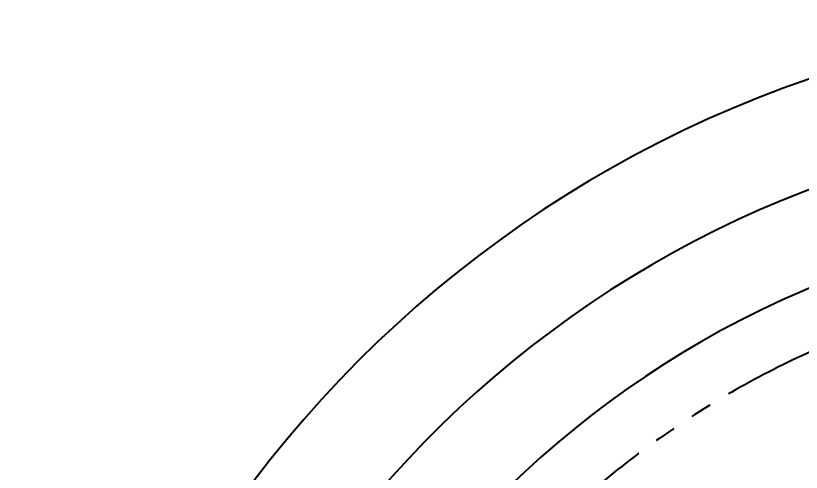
# Model space of a CAD drawing. Extents: x -15505 to -9955, y 1127 to 4348.
# Drawn here: x -15505 to -14579, y 3566 to 4105 of the extents above; entities that cross this region are included whole.
import ezdxf

# ---------------------------------------------------------------- set-up
doc = ezdxf.new("R2010")
doc.units = 0
doc.header["$LTSCALE"] = 4
doc.header["$MEASUREMENT"] = 0
doc.linetypes.add('PHANTOM2', pattern=[31.75, 15.875, -3.175, 3.175, -3.175, 3.175, -3.175])
doc.layers.get('0').update_dxf_attribs({"linetype": 'CONTINUOUS'})
doc.layers.get('DEFPOINTS').update_dxf_attribs({"linetype": 'CONTINUOUS'})
doc.layers.add('02', color=5, linetype='CONTINUOUS')
doc.layers.add('10', color=1, linetype='CONTINUOUS')
doc.styles.add('BIGFONT', font='ROMANS.SHX', dxfattribs={"bigfont": 'bigfont'})
doc.dimstyles.new('L-IN', dxfattribs={"dimscale": 10, "dimtxt": 3.2, "dimasz": 2.5, "dimexe": 1, "dimexo": 1, "dimgap": 1, "dimtad": 1, "dimdec": 0, "dimtxsty": 'BIGFONT', "dimblk": 'YA-IN', "dimblk1": 'OPEN', "dimblk2": 'OPEN', "dimsah": 1, "dimcen": 0, "dimclrd": 256, "dimclre": 256, "dimclrt": 256, "dimazin": 3, "dimtp": 0.1, "dimtm": 0.2, "dimtfac": 0.625, "dimtdec": 0, "dimtmove": 0, "dimatfit": 3, "dimtolj": 1})

# ---------------------------------------------------------------- blocks, each defined once
blk = doc.blocks.new('_OPEN')
at = {"color": 0, "linetype": 'BYBLOCK'}
for p, q in [((-1, 0.167), (0, 0)), ((0, 0), (-1, -0.167)), ((0, 0), (-1, 0))]:
    blk.add_line(p, q, dxfattribs=at)
blk = doc.blocks.new('*D31')
at = {"linetype": 'BYBLOCK'}
for p, q in [((-14310.1, 3798.13), (-14322.17, 3866.54)), ((-14120, 1675), (-14120, 1555.77))]:
    blk.add_line(p, q, dxfattribs=at)
blk.add_arc((-14120, 2720), 1154.23, 101.24102, 268.75898, dxfattribs=at)
at = {"layer": 'DEFPOINTS', "color": 0, "linetype": 'BYBLOCK'}
for p in [(-14120, 4020), (-14308.37, 3788.28), (-15179.83, 3177.17), (-14175.01, 3032), (-14120, 1685)]:
    blk.add_point(p, dxfattribs=at)
at = {"linetype": 'BYBLOCK', "xscale": 25, "yscale": 25, "zscale": 25}
for p, rotation in [((-14320.43, 3856.69), 10.62051160187568), ((-14120, 1565.77), 359.3794883981237)]:
    blk.add_blockref('_OPEN', p, dxfattribs=dict(at, rotation=rotation))
at = {"linetype": 'BYBLOCK', "insert": (-15243.93, 2621.67), "char_height": 32, "attachment_point": 5, "rotation": 275, "style": 'BIGFONT'}
blk.add_mtext('\\A1;170°', dxfattribs=at)
blk = doc.blocks.new('YA-IN')
at = {"color": 0, "linetype": 'BYBLOCK'}
for p, q in [((0, 0), (-1, 0.167)), ((-1, -0.167), (0, 0)), ((0, 0), (-1, 0))]:
    blk.add_line(p, q, dxfattribs=at)
blk = doc.blocks.new('*D30')
at = {"linetype": 'BYBLOCK'}
blk.add_arc((-14120, 2720), 1262.13, 91.13492, 258.86508, dxfattribs=at)
at = {"layer": 'DEFPOINTS', "color": 0, "linetype": 'BYBLOCK'}
for p in [(-14120, 4020), (-15174.5, 3413.55), (-14199.4, 2269.7), (-14120, 1685), (-14360.46, 1356.28)]:
    blk.add_point(p, dxfattribs=at)
at = {"linetype": 'BYBLOCK', "xscale": 25, "yscale": 25, "zscale": 25}
for p, rotation in [((-14120, 3982.13), 0.5674595163755266), ((-14339.17, 1477.04), 349.432540483624)]:
    blk.add_blockref('_OPEN', p, dxfattribs=dict(at, rotation=rotation))
at = {"linetype": 'BYBLOCK', "insert": (-15403.23, 2832.27), "char_height": 32, "attachment_point": 5, "rotation": 85, "style": 'BIGFONT'}
blk.add_mtext('\\A1;170°', dxfattribs=at)

msp = doc.modelspace()

# ---------------------------------------------------------------- linework, layer by layer
at = {"layer": '10'}
msp.add_arc((-14120, 2720), 1384.76, 280, 260, dxfattribs=at)
at = {"layer": '10', "linetype": 'PHANTOM2', "ltscale": 2}
msp.add_arc((-14120, 2720), 1084.76, 100, 80, dxfattribs=at)

# ---------------------------------------------------------------- dimensions: what is measured, and where the dimension line sits
at = {"layer": '02'}
for base, line1, picture, middle in [((-15174.5, 3413.55), ((-14199.4, 2269.7), (-14360.46, 1356.28)), '*D30', (-15403.23, 2832.27)), ((-15179.83, 3177.17), ((-14175.01, 3032), (-14308.37, 3788.28)), '*D31', (-15243.93, 2621.67))]:
    dim = msp.add_angular_dim_2l(base=base, line1=line1, line2=((-14120, 1685), (-14120, 4020)), dimstyle='L-IN', override={"dimazin": 2}, dxfattribs=at)
    dim.commit()
    dim.dimension.update_dxf_attribs({"geometry": picture, "text_midpoint": middle})

doc.saveas('drawing.dxf')
